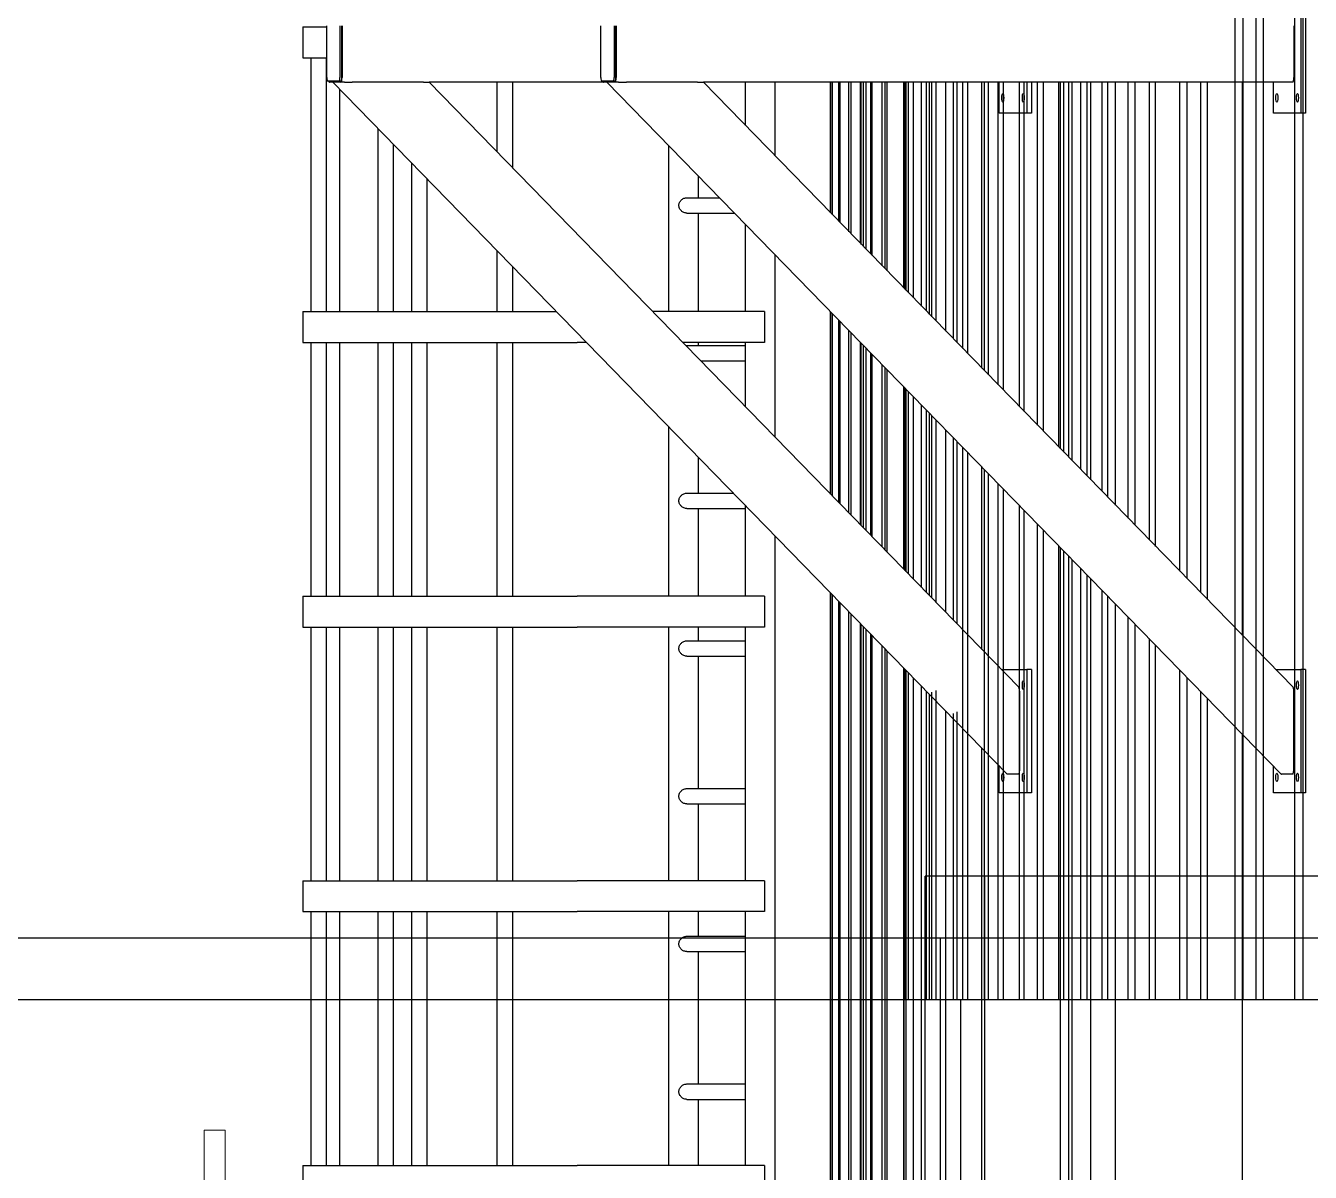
# Model space of a CAD drawing. Header units: millimetres. Extents: x -4172 to 126100, y -2 to 142133.
# Drawn here: x 8093 to 10181, y 44837 to 46700 of the extents above; entities that cross this region are included whole.
import ezdxf

# ---------------------------------------------------------------- set-up
doc = ezdxf.new("R2010")
doc.units = ezdxf.units.MM
doc.header["$LTSCALE"] = 100
doc.layers.add('P_Biomass (BM)', color=150, linetype='Continuous', lineweight=18, true_color=0x007fff)
doc.layers.add('Visible', color=7, linetype='Continuous', lineweight=25)

msp = doc.modelspace()

# ---------------------------------------------------------------- linework, layer by layer
at = {"layer": 'P_Biomass (BM)'}
for p, q in [((8416.79, 44905.08), (8382.79, 44905.08)), ((8382.79, 44777.49), (8382.79, 44905.08)), ((8416.79, 44773.73), (8416.79, 44905.08))]:
    msp.add_line(p, q, dxfattribs=at)
at = {"layer": 'Visible'}
for p, q in [((10168.62, 48882.58), (10168.62, 45117.58)), ((10058.67, 45117.58), (10058.67, 47882.58)), ((10071.14, 47882.58), (10071.14, 45117.58)), ((10091.92, 47882.58), (10091.92, 45117.58)), ((10104.39, 45117.58), (10104.39, 47882.58)), ((10155.3, 45117.58), (10155.3, 47882.58)), ((10165.26, 46757.58), (10165.26, 46557.58)), ((10173.06, 46757.58), (10173.06, 46557.58)), ((8543.27, 46697.58), (8582.28, 46697.58)), ((8543.27, 46697.58), (8543.27, 46647.58)), ((8582.28, 46615.58), (8582.28, 46699.58)), ((8603.66, 46699.58), (8603.66, 46615.58)), ((8606.59, 46615.58), (8606.59, 46699.58)), ((8607.03, 46699.58), (8607.03, 46615.58)), ((9027.75, 46615.58), (9027.75, 46699.58)), ((9049.14, 46699.58), (9049.14, 46615.58)), ((9052.06, 46615.58), (9052.06, 46699.58)), ((9052.51, 46699.58), (9052.51, 46615.58)), ((10154.12, 46699.58), (10154.12, 46615.58)), ((8543.27, 46647.58), (8582.28, 46647.58)), ((8556.4, 46647.58), (8556.4, 46235.08)), ((8581.4, 46647.58), (8581.4, 46235.08)), ((8602.32, 46609.58), (8583.61, 46609.58)), ((8605.25, 46607.58), (8586.54, 46607.58)), ((9687.87, 45483.42), (8591.95, 46607.58)), ((8602.32, 46609.58), (8605.25, 46609.58)), ((8610.81, 46607.58), (8605.25, 46607.58)), ((8610.81, 46607.58), (8623.62, 46607.58)), ((8739.43, 46607.58), (8623.62, 46607.58)), ((8739.43, 46607.58), (8748.82, 46607.58)), ((9032.02, 46607.58), (8748.82, 46607.58)), ((9707.15, 45624.56), (8748.82, 46607.58)), ((8858.81, 46607.58), (8858.81, 46494.75)), ((8883.81, 46607.58), (8883.81, 46469.11)), ((9047.8, 46609.58), (9029.09, 46609.58)), ((9050.73, 46607.58), (9032.02, 46607.58)), ((10133.34, 45483.42), (9037.43, 46607.58)), ((9047.8, 46609.58), (9050.73, 46609.58)), ((9056.28, 46607.58), (9050.73, 46607.58)), ((9056.28, 46607.58), (9069.09, 46607.58)), ((9184.9, 46607.58), (9069.09, 46607.58)), ((9184.9, 46607.58), (9194.29, 46607.58)), ((10152.34, 46607.58), (9194.29, 46607.58)), ((10152.62, 45624.56), (9194.29, 46607.58)), ((9262.87, 46537.23), (9262.87, 46607.58)), ((9310.87, 46488), (9310.87, 46607.58)), ((9401.08, 46395.47), (9401.08, 46607.58)), ((9401.11, 46607.58), (9401.11, 46395.44)), ((9403.85, 46607.58), (9403.85, 46392.62)), ((9404.23, 46392.23), (9404.23, 46607.58)), ((9404.27, 46392.19), (9404.27, 46607.58)), ((9404.27, 46392.19), (9404.27, 46607.58)), ((9414.18, 46382.02), (9414.18, 46607.58)), ((9416.02, 46607.58), (9416.02, 46380.14)), ((9430.93, 46364.85), (9430.93, 46607.58)), ((9433.67, 46607.58), (9433.67, 46362.04)), ((9449.15, 46607.58), (9449.15, 46346.16)), ((9450.98, 46344.28), (9450.98, 46607.58)), ((9454.46, 46340.71), (9454.46, 46607.58)), ((9458.1, 46607.58), (9458.1, 46336.98)), ((9465.85, 46607.58), (9465.85, 46329.03)), ((9468.58, 46326.22), (9468.58, 46607.58)), ((9484.77, 46309.62), (9484.77, 46607.58)), ((9489.3, 46607.58), (9489.3, 46304.97)), ((9489.32, 46607.58), (9489.32, 46304.95)), ((9492.95, 46301.22), (9492.95, 46607.58)), ((9519.54, 46607.58), (9519.54, 46273.95)), ((9521.83, 46271.6), (9521.83, 46607.58)), ((9524.08, 46269.3), (9524.08, 46607.58)), ((9527.27, 46607.58), (9527.27, 46266.03)), ((9535.61, 46257.47), (9535.61, 46607.58)), ((9548.9, 46243.83), (9548.9, 46607.58)), ((9556.51, 46607.58), (9556.51, 46236.03)), ((9561.94, 46230.46), (9561.94, 46607.58)), ((9565.64, 46226.67), (9565.64, 46607.58)), ((9571.97, 46607.58), (9571.97, 46220.18)), ((9588.2, 46203.52), (9588.2, 46607.58)), ((9600.2, 46607.58), (9600.2, 46191.22)), ((9606.52, 46184.73), (9606.52, 46607.58)), ((9616.16, 46174.84), (9616.16, 46607.58)), ((9623.38, 46607.58), (9623.38, 46167.44)), ((9647.01, 46143.2), (9647.01, 46607.58)), ((9650.58, 46607.58), (9650.58, 46139.53)), ((9657.8, 46132.13), (9657.8, 46607.58)), ((9673.37, 46116.16), (9673.37, 46607.58)), ((9675.23, 46557.58), (9675.23, 46607.58)), ((9681.48, 46607.58), (9681.48, 46107.84)), ((9707.65, 46607.58), (9707.65, 46081)), ((9715.75, 46072.68), (9715.75, 46607.58)), ((9719.78, 46607.58), (9719.78, 46557.58)), ((9727.58, 46607.58), (9727.58, 46557.58)), ((9737.25, 46050.64), (9737.25, 46607.58)), ((9746.24, 46607.58), (9746.24, 46041.41)), ((9771.35, 46607.58), (9771.35, 46015.65)), ((9774.9, 46012.01), (9774.9, 46607.58)), ((9780.34, 46006.43), (9780.34, 46607.58)), ((9788.19, 45998.38), (9788.19, 46607.58)), ((9793.39, 45993.05), (9793.39, 46607.58)), ((9807.75, 45978.31), (9807.75, 46607.58)), ((9817.62, 46607.58), (9817.62, 45968.19)), ((9824.08, 45961.56), (9824.08, 46607.58)), ((9841.67, 46607.58), (9841.67, 45943.52)), ((9851.54, 45933.4), (9851.54, 46607.58)), ((9864.23, 45920.38), (9864.23, 46607.58)), ((9884.85, 45899.23), (9884.85, 46607.58)), ((9895.59, 46607.58), (9895.59, 45888.21)), ((9918.56, 46607.58), (9918.56, 45864.65)), ((9929.31, 45853.63), (9929.31, 46607.58)), ((9968.5, 45813.42), (9968.5, 46607.58)), ((9980.11, 46607.58), (9980.11, 45801.51)), ((10002, 46607.58), (10002, 45779.06)), ((10013.61, 45767.15), (10013.61, 46607.58)), ((10070.63, 45708.66), (10070.63, 46607.58)), ((10120.71, 46557.58), (10120.71, 46607.58)), ((8602.64, 46596.62), (8602.64, 46235.08)), ((9719.78, 46557.58), (9675.23, 46557.58)), ((9727.58, 46557.58), (9719.78, 46557.58)), ((10165.26, 46557.58), (10120.71, 46557.58)), ((10173.06, 46557.58), (10165.26, 46557.58)), ((8665.1, 46532.55), (8665.1, 46235.08)), ((8690.1, 46506.9), (8690.1, 46235.08)), ((9138.14, 46235.08), (9138.14, 46504.27)), ((8720.04, 46476.19), (8720.04, 46235.08)), ((9186.14, 46420.08), (9186.14, 46455.04)), ((8745.04, 46450.55), (8745.04, 46235.08)), ((9167.48, 46420.08), (9220.22, 46420.08)), ((9167.48, 46395.08), (9244.59, 46395.08)), ((9186.14, 46235.08), (9186.14, 46395.08)), ((9262.87, 46235.08), (9262.87, 46376.33)), ((8858.81, 46333.84), (8858.81, 46235.08)), ((8883.81, 46308.2), (8883.81, 46235.08)), ((9310.87, 46031.04), (9310.87, 46327.09)), ((8543.27, 46235.08), (8955.09, 46235.08)), ((8543.27, 46235.08), (8543.27, 46185.08)), ((9293.34, 46235.08), (9111.96, 46235.08)), ((9293.34, 46235.08), (9293.34, 46185.08)), ((9401.08, 45938.51), (9401.08, 46234.56)), ((9401.11, 46234.53), (9401.11, 45938.48)), ((9403.85, 46231.71), (9403.85, 45935.66)), ((9404.23, 45935.28), (9404.23, 46231.33)), ((9404.27, 45935.23), (9404.27, 46231.28)), ((9404.27, 45935.23), (9404.27, 46231.28)), ((9414.18, 45925.07), (9414.18, 46221.12)), ((9416.02, 46219.24), (9416.02, 45923.19)), ((9430.93, 45907.89), (9430.93, 46203.94)), ((8543.27, 46185.08), (8989.33, 46185.08)), ((8556.4, 46185.08), (8556.4, 45772.58)), ((8581.4, 46185.08), (8581.4, 45772.58)), ((8602.64, 46185.08), (8602.64, 45772.58)), ((8665.1, 46185.08), (8665.1, 45772.58)), ((8690.1, 46185.08), (8690.1, 45772.58)), ((8720.04, 46185.08), (8720.04, 45772.58)), ((8745.04, 46185.08), (8745.04, 45772.58)), ((8858.81, 46185.08), (8858.81, 45772.58)), ((8883.81, 46185.08), (8883.81, 45772.58)), ((9003.84, 46185.08), (8989.33, 46185.08)), ((9293.34, 46185.08), (9160.7, 46185.08)), ((9186.14, 46180.08), (9186.14, 46185.08)), ((9262.87, 46080.28), (9262.87, 46185.08)), ((9433.67, 46201.13), (9433.67, 45905.08)), ((9449.15, 46185.25), (9449.15, 45889.2)), ((9450.98, 45887.32), (9450.98, 46183.37)), ((9167.48, 46180.08), (9262.87, 46180.08)), ((9454.46, 45883.75), (9454.46, 46179.8)), ((9458.1, 46176.07), (9458.1, 45880.02)), ((9465.85, 46168.12), (9465.85, 45872.07)), ((9468.58, 45869.26), (9468.58, 46165.31)), ((9189.95, 46155.08), (9262.87, 46155.08)), ((9484.77, 45852.66), (9484.77, 46148.71)), ((9489.3, 46144.06), (9489.3, 45848.01)), ((9489.32, 46144.05), (9489.32, 45848)), ((9492.95, 45844.27), (9492.95, 46140.32)), ((9519.54, 46113.04), (9519.54, 45816.99)), ((9521.83, 45814.64), (9521.83, 46110.69)), ((9524.08, 45812.34), (9524.08, 46108.39)), ((9527.27, 46105.12), (9527.27, 45809.07)), ((9535.61, 45800.51), (9535.61, 46096.56)), ((9548.9, 45786.88), (9548.9, 46082.93)), ((9556.51, 46075.12), (9556.51, 45779.07)), ((9561.94, 45773.5), (9561.94, 46069.55)), ((9565.64, 45769.71), (9565.64, 46065.76)), ((9571.97, 46059.27), (9571.97, 45763.22)), ((9138.14, 45772.58), (9138.14, 46047.32)), ((9588.2, 45746.56), (9588.2, 46042.61)), ((9600.2, 46030.31), (9600.2, 45734.26)), ((9606.52, 45727.77), (9606.52, 46023.82)), ((9186.14, 45940.08), (9186.14, 45998.08)), ((9616.16, 45117.58), (9616.16, 46013.94)), ((9623.38, 46006.53), (9623.38, 45117.58)), ((9647.01, 45686.24), (9647.01, 45982.29)), ((9650.58, 45978.62), (9650.58, 45117.58)), ((9657.8, 45117.58), (9657.8, 45971.22)), ((9673.37, 45117.58), (9673.37, 45955.25)), ((9167.48, 45940.08), (9242.68, 45940.08)), ((9681.48, 45946.93), (9681.48, 45117.58)), ((9167.48, 45915.08), (9262.87, 45915.08)), ((9186.14, 45772.58), (9186.14, 45915.08)), ((9262.87, 45772.58), (9262.87, 45919.37)), ((9707.65, 45920.09), (9707.65, 45117.58)), ((9715.75, 45117.58), (9715.75, 45911.78)), ((9310.87, 44096.23), (9310.87, 45870.13)), ((9737.25, 45117.58), (9737.25, 45889.73)), ((9746.24, 45880.51), (9746.24, 45117.58)), ((9771.35, 45854.74), (9771.35, 45117.58)), ((9774.9, 44053.58), (9774.9, 45851.1)), ((9780.34, 45117.58), (9780.34, 45845.52)), ((9788.19, 44053.58), (9788.19, 45837.47)), ((9793.39, 44053.58), (9793.39, 45832.14)), ((9807.75, 45117.58), (9807.75, 45817.41)), ((9817.62, 45807.28), (9817.62, 45117.58)), ((9824.08, 44109.73), (9824.08, 45800.65)), ((8543.27, 45772.58), (8989.33, 45772.58)), ((8543.27, 45772.58), (8543.27, 45722.58)), ((9293.34, 45772.58), (8989.33, 45772.58)), ((9293.34, 45772.58), (9293.34, 45722.58)), ((9401.08, 44125.58), (9401.08, 45777.6)), ((9401.11, 45777.57), (9401.11, 44125.58)), ((9403.85, 45774.76), (9403.85, 44125.58)), ((9404.23, 44125.58), (9404.23, 45774.37)), ((9404.27, 44125.58), (9404.27, 45774.33)), ((9404.27, 44125.58), (9404.27, 45774.33)), ((9841.67, 45782.61), (9841.67, 45117.58)), ((9851.54, 45117.58), (9851.54, 45772.49)), ((9414.18, 44096.23), (9414.18, 45764.16)), ((9416.02, 45762.28), (9416.02, 44096.23)), ((9430.93, 44094.58), (9430.93, 45746.98)), ((9433.67, 45744.18), (9433.67, 44093.93)), ((9864.23, 44109.73), (9864.23, 45759.47)), ((9449.15, 45728.3), (9449.15, 44088.09)), ((9450.98, 44087.13), (9450.98, 45726.41)), ((9884.85, 45117.58), (9884.85, 45738.32)), ((9895.59, 45727.3), (9895.59, 45117.58)), ((8543.27, 45722.58), (8989.33, 45722.58)), ((8556.4, 45722.58), (8556.4, 45310.08)), ((8581.4, 45722.58), (8581.4, 45310.08)), ((8602.64, 45722.58), (8602.64, 45310.08)), ((8665.1, 45722.58), (8665.1, 45310.08)), ((8690.1, 45722.58), (8690.1, 45310.08)), ((8720.04, 45722.58), (8720.04, 45310.08)), ((8745.04, 45722.58), (8745.04, 45310.08)), ((8858.81, 45722.58), (8858.81, 45310.08)), ((8883.81, 45722.58), (8883.81, 45310.08)), ((9293.34, 45722.58), (8989.33, 45722.58)), ((9138.14, 45310.08), (9138.14, 45722.58)), ((9186.14, 45700.08), (9186.14, 45722.58)), ((9262.87, 45310.08), (9262.87, 45722.58)), ((9454.46, 44085.14), (9454.46, 45722.84)), ((9458.1, 45719.11), (9458.1, 44082.79)), ((9465.85, 45711.16), (9465.85, 44076.84)), ((9468.58, 44074.37), (9468.58, 45708.36)), ((9918.56, 45703.74), (9918.56, 45117.58)), ((9167.48, 45700.08), (9262.87, 45700.08)), ((9484.77, 44054.89), (9484.77, 45691.76)), ((9489.3, 45687.1), (9489.3, 44047.44)), ((9489.32, 45687.09), (9489.32, 44047.42)), ((9492.95, 44040.58), (9492.95, 45683.36)), ((9929.31, 45117.58), (9929.31, 45692.72)), ((9167.48, 45675.08), (9262.87, 45675.08)), ((9186.14, 45460.08), (9186.14, 45675.08)), ((9519.54, 45656.09), (9519.54, 43931.66)), ((9521.83, 45117.58), (9521.83, 45653.74)), ((9524.08, 43534.08), (9524.08, 45651.43)), ((9527.27, 45648.16), (9527.27, 45117.58)), ((9535.61, 43534.08), (9535.61, 45639.6)), ((9679.14, 45653.28), (9719.78, 45653.28)), ((9719.78, 45653.28), (9719.78, 45453.28)), ((9727.58, 45653.28), (9719.78, 45653.28)), ((9727.58, 45653.28), (9727.58, 45453.28)), ((9968.5, 45117.58), (9968.5, 45652.51)), ((9980.11, 45640.6), (9980.11, 45117.58)), ((10124.62, 45653.28), (10165.26, 45653.28)), ((10165.26, 45653.28), (10165.26, 45453.28)), ((10173.06, 45653.28), (10165.26, 45653.28)), ((10173.06, 45653.28), (10173.06, 45453.28)), ((9548.9, 43534.08), (9548.9, 45625.97)), ((9571.97, 45619.48), (9571.97, 45117.58)), ((9556.51, 45618.17), (9556.51, 45117.58)), ((9561.94, 45117.58), (9561.94, 45612.59)), ((9565.64, 45117.58), (9565.64, 45616.85)), ((9708.64, 45494.59), (9708.64, 45613.39)), ((10002, 45618.16), (10002, 45117.58)), ((10013.61, 45117.58), (10013.61, 45606.25)), ((10154.12, 45494.59), (10154.12, 45613.39)), ((9588.2, 43534.08), (9588.2, 45585.66)), ((9600.2, 45581.92), (9600.2, 45117.58)), ((9606.52, 45117.58), (9606.52, 45584.55)), ((10070.63, 44109.73), (10070.63, 45547.75)), ((9647.01, 44053.58), (9647.01, 45525.33)), ((9675.23, 45453.28), (9675.23, 45496.38)), ((10120.71, 45453.28), (10120.71, 45496.38)), ((9706.86, 45483.28), (9688.15, 45483.28)), ((10152.34, 45483.28), (10133.63, 45483.28)), ((9167.48, 45460.08), (9262.87, 45460.08)), ((9719.78, 45453.28), (9675.23, 45453.28)), ((9727.58, 45453.28), (9719.78, 45453.28)), ((10165.26, 45453.28), (10120.71, 45453.28)), ((10173.06, 45453.28), (10165.26, 45453.28)), ((9167.48, 45435.08), (9262.87, 45435.08)), ((9186.14, 45310.08), (9186.14, 45435.08)), ((8543.27, 45310.08), (8989.33, 45310.08)), ((8543.27, 45310.08), (8543.27, 45260.08)), ((9293.34, 45310.08), (8989.33, 45310.08)), ((9293.34, 45310.08), (9293.34, 45260.08)), ((9554.56, 43534.08), (9554.56, 45317.58)), ((10602.69, 45317.58), (9554.56, 45317.58)), ((9651.08, 45317.58), (9651.08, 44053.58)), ((8543.27, 45260.08), (8989.33, 45260.08)), ((8556.4, 45260.08), (8556.4, 44847.58)), ((8581.4, 45260.08), (8581.4, 44847.58)), ((8602.64, 45260.08), (8602.64, 44847.58)), ((8665.1, 45260.08), (8665.1, 44847.58)), ((8690.1, 45260.08), (8690.1, 44847.58)), ((8720.04, 45260.08), (8720.04, 44847.58)), ((8745.04, 45260.08), (8745.04, 44847.58)), ((8858.81, 45260.08), (8858.81, 44847.58)), ((8883.81, 45260.08), (8883.81, 44847.58)), ((9293.34, 45260.08), (8989.33, 45260.08)), ((9138.14, 44847.58), (9138.14, 45260.08)), ((9186.14, 45220.08), (9186.14, 45260.08)), ((9262.87, 44847.58), (9262.87, 45260.08)), ((7371.06, 45217.58), (11281.77, 45217.58)), ((9167.48, 45220.08), (9262.87, 45220.08)), ((9579.9, 43534.08), (9579.9, 45217.58)), ((9167.48, 45195.08), (9262.87, 45195.08)), ((9186.14, 44980.08), (9186.14, 45195.08)), ((7433.65, 45117.58), (11249.66, 45117.58)), ((9520.59, 43917.04), (9520.59, 45117.58)), ((9554.37, 45117.58), (9554.37, 43534.08)), ((9612.01, 45117.58), (9612.01, 43534.08)), ((9167.48, 44980.08), (9262.87, 44980.08)), ((9167.48, 44955.08), (9262.87, 44955.08)), ((9186.14, 44847.58), (9186.14, 44955.08)), ((8543.27, 44847.58), (8989.33, 44847.58)), ((8543.27, 44847.58), (8543.27, 44797.58)), ((9293.34, 44847.58), (8989.33, 44847.58)), ((9293.34, 44847.58), (9293.34, 44797.58))]:
    msp.add_line(p, q, dxfattribs=at)
for centre, major_axis, ratio, start_param, end_param in [((8583.61, 46615.58), (0, -6), 0.2227387, 4.712389, 6.2831853), ((8586.54, 46615.58), (0, -8), 0.2227387, 5.5604511, 6.2831853), ((8602.32, 46615.58), (0, -6), 0.2227387, 0, 1.5707963), ((8605.25, 46615.58), (0, -8), 0.2227387, 0, 1.5707963), ((8605.25, 46615.58), (0, -6), 0.2227387, 0, 1.5707963), ((9029.09, 46615.58), (0, -6), 0.2227387, 4.712389, 6.2831853), ((9032.02, 46615.58), (0, -8), 0.2227387, 5.5604511, 6.2831853), ((9047.8, 46615.58), (0, -6), 0.2227387, 0, 1.5707963), ((9050.73, 46615.58), (0, -8), 0.2227387, 0, 1.5707963), ((9050.73, 46615.58), (0, -6), 0.2227387, 0, 1.5707963), ((10152.34, 46615.58), (0, -8), 0.2227387, 0, 1.5707963), ((9706.86, 45613.39), (0, -11.31), 0.1575, 1.5707963, 2.981418), ((10152.34, 45613.39), (0, -11.31), 0.1575, 1.5707963, 2.981418), ((9706.86, 45494.59), (0, 11.31), 0.1575, 3.1415927, 4.712389), ((10152.34, 45494.59), (0, 11.31), 0.1575, 3.1415927, 4.712389), ((9688.15, 45494.59), (0, 11.31), 0.1575, 2.981418, 3.1415927), ((10133.63, 45494.59), (0, 11.31), 0.1575, 2.981418, 3.1415927)]:
    msp.add_ellipse(centre, major_axis=major_axis, ratio=ratio, start_param=start_param, end_param=end_param, dxfattribs=at)
for centre in [(9680.8, 46582.58), (9714.21, 46582.58), (10126.28, 46582.58), (10159.69, 46582.58), (9714.21, 45628.28), (10159.69, 45628.28), (9680.8, 45478.28), (9714.21, 45478.28), (10126.28, 45478.28), (10159.69, 45478.28)]:
    msp.add_ellipse(centre, major_axis=(0, -7), ratio=0.2227387, dxfattribs=at)
for points in [[(9167.48, 46395.08), (9166.7, 46395.08), (9165.89, 46395.16), (9164.27, 46395.48), (9163.45, 46395.73), (9161.1, 46396.69), (9159.65, 46397.65), (9157.33, 46399.83), (9156.29, 46401.22), (9155.23, 46403.52), (9154.96, 46404.32), (9154.6, 46405.95), (9154.52, 46406.78), (9154.52, 46408.38), (9154.6, 46409.21), (9154.96, 46410.84), (9155.23, 46411.64), (9156.29, 46413.94), (9157.33, 46415.32), (9159.65, 46417.51), (9161.1, 46418.47), (9163.45, 46419.43), (9164.27, 46419.68), (9165.89, 46420), (9166.7, 46420.08), (9167.48, 46420.08)], [(9167.48, 45915.08), (9166.7, 45915.08), (9165.89, 45915.16), (9164.27, 45915.48), (9163.45, 45915.73), (9161.1, 45916.69), (9159.65, 45917.65), (9157.33, 45919.83), (9156.29, 45921.22), (9155.23, 45923.52), (9154.96, 45924.32), (9154.6, 45925.95), (9154.52, 45926.78), (9154.52, 45928.38), (9154.6, 45929.21), (9154.96, 45930.84), (9155.23, 45931.64), (9156.29, 45933.94), (9157.33, 45935.32), (9159.65, 45937.51), (9161.1, 45938.47), (9163.45, 45939.43), (9164.27, 45939.68), (9165.89, 45940), (9166.7, 45940.08), (9167.48, 45940.08)], [(9167.48, 45675.08), (9166.7, 45675.08), (9165.89, 45675.16), (9164.27, 45675.48), (9163.45, 45675.73), (9161.1, 45676.69), (9159.65, 45677.65), (9157.33, 45679.83), (9156.29, 45681.22), (9155.23, 45683.52), (9154.96, 45684.32), (9154.6, 45685.95), (9154.52, 45686.78), (9154.52, 45688.38), (9154.6, 45689.21), (9154.96, 45690.84), (9155.23, 45691.64), (9156.29, 45693.94), (9157.33, 45695.32), (9159.65, 45697.51), (9161.1, 45698.47), (9163.45, 45699.43), (9164.27, 45699.68), (9165.89, 45700), (9166.7, 45700.08), (9167.48, 45700.08)], [(9167.48, 45435.08), (9166.7, 45435.08), (9165.89, 45435.16), (9164.27, 45435.48), (9163.45, 45435.73), (9161.1, 45436.69), (9159.65, 45437.65), (9157.33, 45439.83), (9156.29, 45441.22), (9155.23, 45443.52), (9154.96, 45444.32), (9154.6, 45445.95), (9154.52, 45446.78), (9154.52, 45448.38), (9154.6, 45449.21), (9154.96, 45450.84), (9155.23, 45451.64), (9156.29, 45453.94), (9157.33, 45455.32), (9159.65, 45457.51), (9161.1, 45458.47), (9163.45, 45459.43), (9164.27, 45459.68), (9165.89, 45460), (9166.7, 45460.08), (9167.48, 45460.08)], [(9167.48, 45195.08), (9166.7, 45195.08), (9165.89, 45195.16), (9164.27, 45195.48), (9163.45, 45195.73), (9161.1, 45196.69), (9159.65, 45197.65), (9157.33, 45199.83), (9156.29, 45201.22), (9155.23, 45203.52), (9154.96, 45204.32), (9154.6, 45205.95), (9154.52, 45206.78), (9154.52, 45208.38), (9154.6, 45209.21), (9154.96, 45210.84), (9155.23, 45211.64), (9156.29, 45213.94), (9157.33, 45215.32), (9159.65, 45217.51), (9161.1, 45218.47), (9163.45, 45219.43), (9164.27, 45219.68), (9165.89, 45220), (9166.7, 45220.08), (9167.48, 45220.08)], [(9167.48, 44955.08), (9166.7, 44955.08), (9165.89, 44955.16), (9164.27, 44955.48), (9163.45, 44955.73), (9161.1, 44956.69), (9159.65, 44957.65), (9157.33, 44959.83), (9156.29, 44961.22), (9155.23, 44963.52), (9154.96, 44964.32), (9154.6, 44965.95), (9154.52, 44966.78), (9154.52, 44968.38), (9154.6, 44969.21), (9154.96, 44970.84), (9155.23, 44971.64), (9156.29, 44973.94), (9157.33, 44975.32), (9159.65, 44977.51), (9161.1, 44978.47), (9163.45, 44979.43), (9164.27, 44979.68), (9165.89, 44980), (9166.7, 44980.08), (9167.48, 44980.08)]]:
    msp.add_open_spline(points, degree=3, knots=[1.9257848, 1.9257848, 1.9257848, 1.9257848, 2.1661114, 2.1661114, 2.406438, 2.406438, 2.8870911, 2.8870911, 3.3693304, 3.3693304, 3.61045, 3.61045, 3.8515697, 3.8515697, 4.0926893, 4.0926893, 4.333809, 4.333809, 4.8160483, 4.8160483, 5.2967014, 5.2967014, 5.5370279, 5.5370279, 5.7773545, 5.7773545, 5.7773545, 5.7773545], dxfattribs=at)
msp.add_open_spline([(9165.71, 46179.95), (9166.31, 46180.04), (9166.9, 46180.08), (9167.48, 46180.08)], degree=3, dxfattribs=at)

doc.saveas('drawing.dxf')
